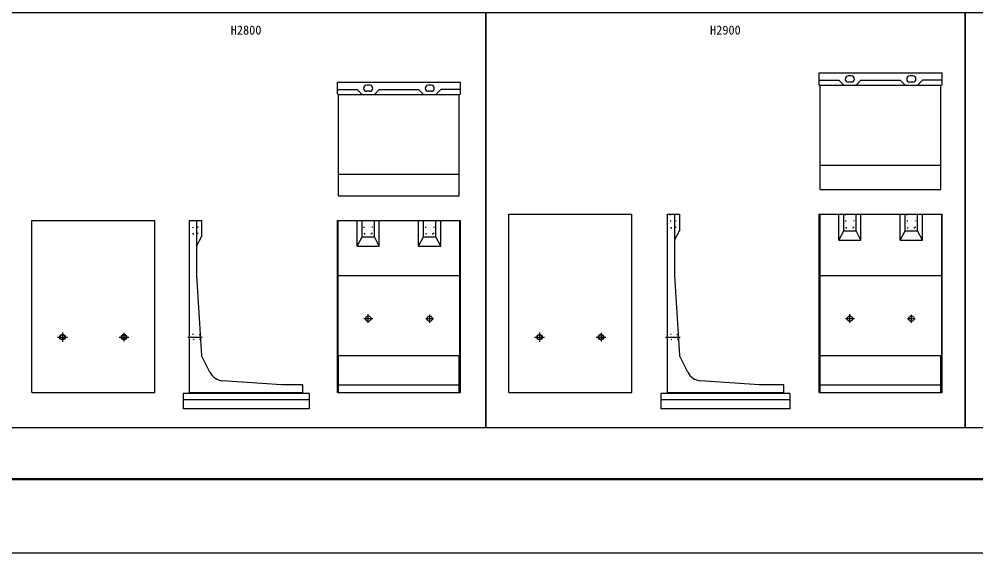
# Model space of a CAD drawing. Units: millimetres, scale not verified. Extents: x -50400 to 50400, y -17820 to 17820.
# Drawn here: x -32794 to -17225, y -17820 to -9132 of the extents above; entities that cross this region are included whole.
import ezdxf
from ezdxf.enums import TextEntityAlignment as Align

# ---------------------------------------------------------------- set-up
doc = ezdxf.new("R2010")
doc.units = ezdxf.units.MM
doc.header["$LTSCALE"] = 60
doc.linetypes.add('DOTTED', pattern=[1.75, 0.25, -1.5])
doc.linetypes.add('LONG_DASHED_DOTTED', pattern=[15.25, 12, -1.5, 0.25, -1.5])
for name, color, linetype, lineweight in [('0-0_CENTER', 7, 'LONG_DASHED_DOTTED', 25), ('0-2_Defpoints', 5, 'Continuous', 25), ('0-4_HYO', 3, 'Continuous', 25), ('0-6_OUTLINE', 1, 'Continuous', 25), ('0-7_OUTLINE2', 4, 'DOTTED', 25), ('0-8_TXT', 7, 'Continuous', 25), ('0-9_WAKU', 3, 'Continuous', 25)]:
    doc.layers.add(name, color=color, linetype=linetype, lineweight=lineweight)
doc.styles.add('ＭＳ ゴシック', font='')
doc.styles.get('ＭＳ ゴシック').set_extended_font_data('MS Gothic')

msp = doc.modelspace()

# ---------------------------------------------------------------- linework, layer by layer
at = {"layer": '0-0_CENTER'}
for p, q in [((-27185.09, -14007.39), (-27035.95, -14007.39)), ((-27112.5, -14077.86), (-27112.5, -13934.38)), ((-26177.48, -14007.39), (-26049.54, -14007.39)), ((-26112.5, -14073.67), (-26112.5, -13947.94)), ((-19347.59, -14007.39), (-19198.45, -14007.39)), ((-19275, -14077.86), (-19275, -13934.38)), ((-18339.98, -14007.39), (-18212.04, -14007.39)), ((-18275, -14073.67), (-18275, -13947.94)), ((-32167.54, -14307.39), (-32006.8, -14307.39)), ((-32087.5, -14231.22), (-32087.5, -14385.31)), ((-31166.53, -14307.39), (-31007.58, -14307.39)), ((-31087.5, -14235.7), (-31087.5, -14380.5)), ((-30048.61, -14307.39), (-29812.97, -14307.39)), ((-24405.04, -14307.39), (-24244.3, -14307.39)), ((-24325, -14231.22), (-24325, -14385.31)), ((-23404.03, -14307.39), (-23245.08, -14307.39)), ((-23325, -14235.7), (-23325, -14380.5)), ((-22273.61, -14307.39), (-22037.97, -14307.39))]:
    msp.add_line(p, q, dxfattribs=at)
at = {"layer": '0-2_Defpoints'}
msp.add_lwpolyline([(-50400, -17820), (0, -17820), (0, 17820), (-50400, 17820)], close=True, dxfattribs=at)
at = {"layer": '0-4_HYO'}
for points in [[(-33000, -15777.39), (-25200, -15777.39), (-25200, -9027.39), (-33000, -9027.39)], [(-25200, -15777.39), (-17400, -15777.39), (-17400, -9027.39), (-25200, -9027.39)], [(-17400, -15777.39), (-9600, -15777.39), (-9600, -9027.39), (-17400, -9027.39)]]:
    msp.add_lwpolyline(points, close=True, dxfattribs=at)
at = {"layer": '0-6_OUTLINE'}
for p, q in [((-19775, -10198.39), (-19775, -10007.39)), ((-19775, -10007.39), (-17775, -10007.39)), ((-19250, -10057.39), (-19300, -10057.39)), ((-18250, -10057.39), (-18300, -10057.39)), ((-17775, -10198.39), (-17775, -10007.39)), ((-27612.5, -10348.39), (-27612.5, -10157.39)), ((-27612.5, -10157.39), (-25612.5, -10157.39)), ((-27087.5, -10207.39), (-27137.5, -10207.39)), ((-26087.5, -10207.39), (-26137.5, -10207.39)), ((-25612.5, -10348.39), (-25612.5, -10157.39)), ((-19775, -10127.39), (-19455, -10127.39)), ((-19757, -10216.39), (-19775, -10198.39)), ((-19766, -10207.39), (-17784, -10207.39)), ((-19757, -11907.39), (-19757, -10216.39)), ((-19375, -10207.39), (-19455, -10127.39)), ((-19250, -10157.39), (-19300, -10157.39)), ((-19175, -10207.39), (-19095, -10127.39)), ((-19095, -10127.39), (-18455, -10127.39)), ((-18375, -10207.39), (-18455, -10127.39)), ((-18250, -10157.39), (-18300, -10157.39)), ((-18175, -10207.39), (-18095, -10127.39)), ((-17775, -10127.39), (-18095, -10127.39)), ((-17793, -10216.39), (-17775, -10198.39)), ((-17793, -11907.39), (-17793, -10216.39)), ((-27612.5, -10277.39), (-27292.5, -10277.39)), ((-27594.5, -10366.39), (-27612.5, -10348.39)), ((-27603.5, -10357.39), (-25621.5, -10357.39)), ((-27594.5, -12007.39), (-27594.5, -10366.39)), ((-27212.5, -10357.39), (-27292.5, -10277.39)), ((-27087.5, -10307.39), (-27137.5, -10307.39)), ((-27012.5, -10357.39), (-26932.5, -10277.39)), ((-26932.5, -10277.39), (-26292.5, -10277.39)), ((-26212.5, -10357.39), (-26292.5, -10277.39)), ((-26087.5, -10307.39), (-26137.5, -10307.39)), ((-26012.5, -10357.39), (-25932.5, -10277.39)), ((-25612.5, -10277.39), (-25932.5, -10277.39)), ((-25630.5, -10366.39), (-25612.5, -10348.39)), ((-25630.5, -12007.39), (-25630.5, -10366.39)), ((-19757, -11507.39), (-17793, -11507.39)), ((-27594.5, -11657.39), (-25630.5, -11657.39)), ((-19757, -11907.39), (-17793, -11907.39)), ((-27594.5, -12007.39), (-25630.5, -12007.39)), ((-32587.5, -12407.39), (-30587.5, -12407.39)), ((-32587.5, -15207.39), (-32587.5, -12407.39)), ((-30587.5, -15207.39), (-30587.5, -12407.39)), ((-30025, -12407.39), (-29825, -12407.39)), ((-30025, -12407.39), (-30025, -15227.39)), ((-29905, -12407.39), (-29905, -13307.39)), ((-29825, -12407.39), (-29825, -12677.39)), ((-27612.5, -15207.39), (-27612.5, -12407.39)), ((-27612.5, -12407.39), (-25612.5, -12407.39)), ((-27603.5, -14607.39), (-27603.5, -12407.39)), ((-27292.5, -12827.39), (-27292.5, -12407.39)), ((-27012.5, -12677.39), (-27012.5, -12407.39)), ((-26932.5, -12827.39), (-26932.5, -12407.39)), ((-26292.5, -12827.39), (-26292.5, -12407.39)), ((-26212.5, -12677.39), (-26212.5, -12407.39)), ((-26012.5, -12677.39), (-26012.5, -12407.39)), ((-25932.5, -12827.39), (-25932.5, -12407.39)), ((-25621.5, -14607.39), (-25621.5, -12407.39)), ((-25612.5, -15207.39), (-25612.5, -12407.39)), ((-24825, -12307.39), (-22825, -12307.39)), ((-24825, -15207.39), (-24825, -12307.39)), ((-22825, -15207.39), (-22825, -12307.39)), ((-22250, -12307.39), (-22050, -12307.39)), ((-22250, -12307.39), (-22250, -15227.39)), ((-22130, -12307.39), (-22130, -13307.39)), ((-22050, -12307.39), (-22050, -12577.39)), ((-19775, -15207.39), (-19775, -12307.39)), ((-19775, -12307.39), (-17775, -12307.39)), ((-19766, -12307.39), (-19766, -14607.39)), ((-19455, -12727.39), (-19455, -12307.39)), ((-19175, -12577.39), (-19175, -12307.39)), ((-19095, -12727.39), (-19095, -12307.39)), ((-18455, -12727.39), (-18455, -12307.39)), ((-18375, -12577.39), (-18375, -12307.39)), ((-18175, -12577.39), (-18175, -12307.39)), ((-18095, -12727.39), (-18095, -12307.39)), ((-17784, -12307.39), (-17784, -14607.39)), ((-17775, -15207.39), (-17775, -12307.39)), ((-22130, -12727.39), (-22050, -12577.39)), ((-19375, -12577.39), (-19175, -12577.39)), ((-19095, -12727.39), (-19175, -12577.39)), ((-18455, -12727.39), (-18375, -12577.39)), ((-18375, -12577.39), (-18175, -12577.39)), ((-18095, -12727.39), (-18175, -12577.39)), ((-29905, -12827.39), (-29825, -12677.39)), ((-27212.5, -12677.39), (-27012.5, -12677.39)), ((-26932.5, -12827.39), (-27012.5, -12677.39)), ((-26292.5, -12827.39), (-26212.5, -12677.39)), ((-26212.5, -12677.39), (-26012.5, -12677.39)), ((-25932.5, -12827.39), (-26012.5, -12677.39)), ((-19455, -12727.39), (-19095, -12727.39)), ((-18455, -12727.39), (-18095, -12727.39)), ((-27292.5, -12827.39), (-26932.5, -12827.39)), ((-26292.5, -12827.39), (-25932.5, -12827.39)), ((-29905, -13307.39), (-29825, -14607.39)), ((-27603.5, -13307.39), (-25621.5, -13307.39)), ((-22130, -13307.39), (-22050, -14607.39)), ((-19766, -13307.39), (-17784, -13307.39)), ((-29688.61, -14880.16), (-29825, -14607.39)), ((-27594.5, -14625.39), (-27603.5, -14607.39)), ((-27603.5, -14607.39), (-25621.5, -14607.39)), ((-27594.5, -15207.39), (-27594.5, -14625.39)), ((-25621.5, -14607.39), (-25630.5, -14625.39)), ((-25630.5, -15207.39), (-25630.5, -14625.39)), ((-21913.61, -14880.16), (-22050, -14607.39)), ((-19757, -14625.39), (-19766, -14607.39)), ((-19766, -14607.39), (-17784, -14607.39)), ((-19757, -15207.39), (-19757, -14625.39)), ((-17784, -14607.39), (-17793, -14625.39)), ((-17793, -15207.39), (-17793, -14625.39)), ((-28525, -15087.39), (-29483.14, -15017.7)), ((-28175, -15087.39), (-28525, -15087.39)), ((-28175, -15227.39), (-28175, -15087.39)), ((-27594.5, -15087.39), (-25630.5, -15087.39)), ((-20750, -15087.39), (-21708.14, -15017.7)), ((-20350, -15087.39), (-20750, -15087.39)), ((-20350, -15227.39), (-20350, -15087.39)), ((-19757, -15087.39), (-17793, -15087.39)), ((-32587.5, -15207.39), (-30587.5, -15207.39)), ((-28075, -15227.39), (-30125, -15227.39)), ((-30125, -15227.39), (-30125, -15477.39)), ((-30025, -15207.39), (-28175, -15207.39)), ((-28075, -15227.39), (-28075, -15477.39)), ((-27612.5, -15207.39), (-25612.5, -15207.39)), ((-24825, -15207.39), (-22825, -15207.39)), ((-20250, -15227.39), (-22350, -15227.39)), ((-22350, -15227.39), (-22350, -15477.39)), ((-22250, -15207.39), (-20350, -15207.39)), ((-20250, -15227.39), (-20250, -15477.39)), ((-19775, -15207.39), (-17775, -15207.39)), ((-28075, -15327.39), (-30125, -15327.39)), ((-20250, -15327.39), (-22350, -15327.39)), ((-28075, -15477.39), (-30125, -15477.39)), ((-20250, -15477.39), (-22350, -15477.39))]:
    msp.add_line(p, q, dxfattribs=at)
for points in [[(-27292.5, -12827.39), (-27212.5, -12677.39), (-27212.5, -12407.39)], [(-19455, -12727.39), (-19375, -12577.39), (-19375, -12307.39)]]:
    msp.add_lwpolyline(points, dxfattribs=at)
for centre, radius in [((-27112.5, -14007.39), 45), ((-26112.5, -14007.39), 45), ((-19275, -14007.39), 45), ((-18275, -14007.39), 45), ((-32087.5, -14307.39), 45), ((-32087.5, -14307.39), 37.5), ((-31087.5, -14307.39), 45), ((-31087.5, -14307.39), 37.5), ((-24325, -14307.39), 45), ((-24325, -14307.39), 37.5), ((-23325, -14307.39), 45), ((-23325, -14307.39), 37.5)]:
    msp.add_circle(centre, radius, dxfattribs=at)
for centre, radius, start, end in [((-19300, -10107.39), 50, 90, 270), ((-19250, -10107.39), 50, 270, 90), ((-18300, -10107.39), 50, 90, 270), ((-18250, -10107.39), 50, 270, 90), ((-27137.5, -10257.39), 50, 90, 270), ((-27087.5, -10257.39), 50, 270, 90), ((-26137.5, -10257.39), 50, 90, 270), ((-26087.5, -10257.39), 50, 270, 90), ((-29465, -14768.36), 250, 206.56505, 265.84036), ((-21690, -14768.36), 250, 206.56505, 265.84036)]:
    msp.add_arc(centre, radius, start, end, dxfattribs=at)
at = {"layer": '0-7_OUTLINE2'}
for p, q in [((-29975, -12407.39), (-29965, -12627.39)), ((-29885, -12627.39), (-29875, -12407.39)), ((-27047.5, -12627.39), (-27037.5, -12407.39)), ((-26047.5, -12627.39), (-26037.5, -12407.39)), ((-22200, -12307.39), (-22190, -12527.39)), ((-22110, -12527.39), (-22100, -12307.39)), ((-19210, -12527.39), (-19200, -12307.39)), ((-18210, -12527.39), (-18200, -12307.39)), ((-22190, -12527.39), (-22110, -12527.39)), ((-29965, -12627.39), (-29885, -12627.39)), ((-30020, -14262.39), (-30025, -14257.39)), ((-29850.78, -14269.89), (-30020, -14262.39)), ((-29850.78, -14269.89), (-29846.08, -14264.89)), ((-22245, -14262.39), (-22250, -14257.39)), ((-22075.78, -14269.89), (-22245, -14262.39)), ((-22075.78, -14269.89), (-22071.08, -14264.89)), ((-30020, -14352.39), (-30025, -14357.39)), ((-29846.16, -14344.89), (-30020, -14352.39)), ((-29846.16, -14344.89), (-29840.85, -14349.89)), ((-22245, -14352.39), (-22250, -14357.39)), ((-22071.16, -14344.89), (-22245, -14352.39)), ((-22071.16, -14344.89), (-22065.85, -14349.89))]:
    msp.add_line(p, q, dxfattribs=at)
for points in [[(-27187.5, -12407.39), (-27177.5, -12627.39), (-27047.5, -12627.39)], [(-26187.5, -12407.39), (-26177.5, -12627.39), (-26047.5, -12627.39)], [(-19350, -12307.39), (-19340, -12527.39), (-19210, -12527.39)], [(-18350, -12307.39), (-18340, -12527.39), (-18210, -12527.39)]]:
    msp.add_lwpolyline(points, dxfattribs=at)
at = {"layer": '0-9_WAKU', "lineweight": 50}
msp.add_lwpolyline([(-49200, -16620), (-1200, -16620), (-1200, 16620), (-49200, 16620)], close=True, dxfattribs=at)

# ---------------------------------------------------------------- texts
at = {"layer": '0-8_TXT', "style": 'ＭＳ ゴシック'}
for s, p in [('H2800', (-29350, -9427.39)), ('H2900', (-21550, -9427.39))]:
    msp.add_text(s, height=146.6, dxfattribs=at).set_placement(p, align=Align.BOTTOM_LEFT)

doc.saveas('drawing.dxf')
